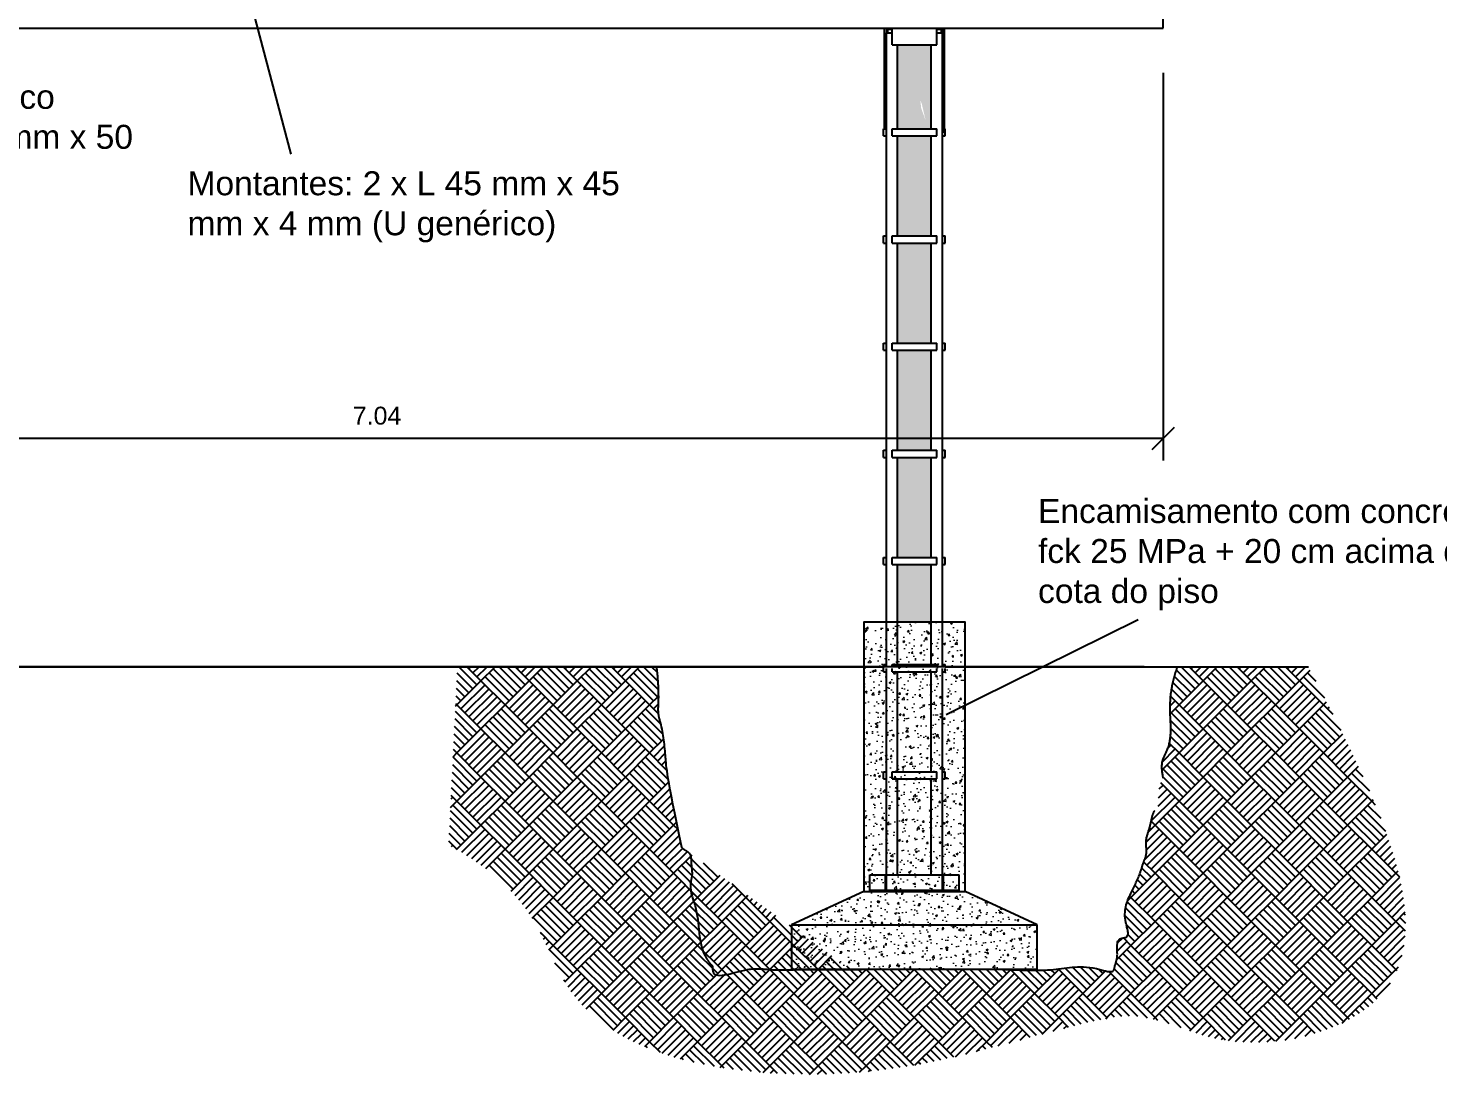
# Model space of a CAD drawing. Header units: millimetres. Extents: x 357 to 945, y 547 to 720.
# Drawn here: x 694.23 to 700.54, y 652.87 to 657.58 of the extents above; entities that cross this region are included whole.
import ezdxf

# ---------------------------------------------------------------- set-up
doc = ezdxf.new("R2010")
doc.units = ezdxf.units.MM
doc.header["$PDMODE"] = 34
doc.linetypes.add('HIDDEN', pattern=[9.525, 6.35, -3.175])
for name, color, linetype in [('A-PARED', 11, 'Continuous'), ('LCL - COTAS', 30, 'Continuous'), ('LCL-TEXTO4', 4, 'Continuous'), ('PLANTA-VIS', 7, 'Continuous'), ('Plantas-HID', 7, 'HIDDEN'), ('Plantas-VIS', 7, 'Continuous')]:
    doc.layers.add(name, color=color, linetype=linetype)
doc.layers.add('ANC_COTAS', color=7, linetype='Continuous', lineweight=9)
doc.styles.add('Arial', font='arial.ttf')
doc.styles.add('ROMANS', font='arial.ttf')
doc.dimstyles.new('1-100', dxfattribs={"dimscale": 2, "dimtxt": 0.04, "dimasz": 0.05, "dimexe": 0.05, "dimexo": 0.1, "dimgap": 0.03, "dimtad": 1, "dimzin": 1, "dimdsep": 46, "dimtxsty": 'Arial', "dimblk": 'OBLIQUE', "dimcen": 0, "dimclrd": 256, "dimclre": 256, "dimclrt": 256, "dimadec": 0, "dimazin": 0, "dimtfac": 1, "dimtofl": 0, "dimtmove": 2, "dimatfit": 3, "dimldrblk": 'OBLIQUE', "dimfxl": 0.04, "dimtolj": 1, "dimtzin": 1, "dimarcsym": 0})
pattern_1 = [(50, (16.85, 0), (0.0910923345, -0.007969543), [0.009525, -0.104775]), (355, (16.85, 0), (-0.017621711, 0.095528423), [0.00762, -0.083820292]), (100.451445, (16.85759, -0.00066), (0.0734706235, 0.087558876), [0.008095004, -0.089045122]), (46.1842, (16.85, 0.0254), (0.13553952, -0.021021164), [0.0142875, -0.1571625]), (96.635558, (16.8613, 0.02365), (0.118702067, 0.123713062), [0.012142512, -0.133567804]), (351.184151, (16.85, 0.0254), (0.118702067, 0.123713062), [0.011429984, -0.125729866]), (21, (16.8627, 0.01905), (0.0758071956, -0.051132599), [0.009525, -0.104775]), (326, (16.8627, 0.01905), (0.030901014, 0.092093983), [0.00762, -0.08382]), (71.451445, (16.86902, 0.01479), (0.10670821, 0.0409613844), [0.008095004, -0.089044969]), (37.5, (16.85, 0), (0.0015443016, 0.0422775194), [0, -0.082804, 0, -0.08509, 0, -0.0841375]), (7.5, (16.85, 0), (0.0334098313, 0.0500902874), [0, -0.048514, 0, -0.080899, 0, -0.0320675]), (327.5, (16.82168, 0), (0.0677952976, -0.002864372), [0, -0.03175, 0, -0.09906, 0, -0.131445]), (317.5, (16.80898, 0), (0.0740645907, 0.0127132455), [0, -0.041275, 0, -0.065786, 0, -0.093345])]

# ---------------------------------------------------------------- blocks, each defined once
blk = doc.blocks.new('_OBLIQUE')
at = {"color": 0, "linetype": 'ByBlock', "lineweight": -2}
blk.add_line((-0.5, -0.5), (0.5, 0.5), dxfattribs=at)
blk = doc.blocks.new('*D133')
at = {"layer": 'Defpoints', "color": 0, "transparency": 16777216}
for p in [(692.2726, 657.5837), (699.3115, 657.5837), (699.3115, 655.7471)]:
    blk.add_point(p, dxfattribs=at)
at = {"layer": 'LCL - COTAS', "lineweight": -2, "transparency": 16777216}
for p, q in [((692.2726, 657.3837), (692.2726, 655.6471)), ((699.3115, 657.3837), (699.3115, 655.6471)), ((692.2726, 655.7471), (699.3115, 655.7471))]:
    blk.add_line(p, q, dxfattribs=at)
at = {"layer": 'LCL - COTAS', "lineweight": -2, "transparency": 16777216, "xscale": 0.1, "yscale": 0.1, "zscale": 0.1, "rotation": 180}
blk.add_blockref('_OBLIQUE', (692.2726, 655.7471), dxfattribs=at)
at = {"layer": 'LCL - COTAS', "lineweight": -2, "transparency": 16777216, "xscale": 0.1, "yscale": 0.1, "zscale": 0.1}
blk.add_blockref('_OBLIQUE', (699.3115, 655.7471), dxfattribs=at)
at = {"layer": 'LCL - COTAS', "transparency": 16777216, "insert": (695.7921, 655.848), "char_height": 0.08, "attachment_point": 5, "style": 'Arial'}
blk.add_mtext('\\A1;7.04', dxfattribs=at)

msp = doc.modelspace()

# ---------------------------------------------------------------- hatches: boundary and pattern name
h = msp.add_hatch()
h.set_pattern_fill('AR-PARQ1', color=8, scale=0.0005, angle=45)
edge = h.paths.add_edge_path()
edge.add_spline(control_points=[(697.15605, 653.91435), (697.08869, 654.23717), (697.08407, 654.32984), (697.07295, 654.43511), (697.04863, 654.51668), (697.0531, 654.56309), (697.05244, 654.63417), (697.04849, 654.68608), (697.04432, 654.72374)], knot_values=[0.007997, 0.007997, 0.007997, 0.007997, 0.1281692, 0.2864437, 0.3244381, 0.3813921, 0.4241074, 0.5379983, 0.5379983, 0.5379983, 0.5379983], degree=3, periodic=0)
edge.add_line((697.04432, 654.72374), (696.1526, 654.72374))
edge.add_line((696.1526, 654.72374), (696.11293, 653.92504))
edge.add_spline(control_points=[(696.11293, 653.92504), (696.17335, 653.89455), (696.31402, 653.80189), (696.51477, 653.60241), (696.70029, 653.01663), (697.48074, 652.86917), (697.99726, 652.90728), (698.14321, 652.92987)], knot_values=[13.4535317, 13.4535317, 13.4535317, 13.4535317, 13.6543147, 13.9434682, 14.2924291, 15.4108039, 15.8625985, 15.8625985, 15.8625985, 15.8625985], degree=3, periodic=0)
edge.add_line((698.14321, 652.92987), (698.12833, 653.36753))
edge.add_line((698.12833, 653.36753), (697.95893, 653.36753))
edge.add_spline(control_points=[(697.95893, 653.36753), (697.91855, 653.36748), (697.83053, 653.36749), (697.69462, 653.36921), (697.55898, 653.36274), (697.44461, 653.38212), (697.28278, 653.31006), (697.29602, 653.38555), (697.28363, 653.39183), (697.27676, 653.40291), (697.22363, 653.4765), (697.24032, 653.58622), (697.20063, 653.69547), (697.19014, 653.74253), (697.20578, 653.79752), (697.19652, 653.839), (697.19883, 653.88203), (697.17664, 653.90034), (697.1622, 653.90723), (697.15662, 653.91363), (697.15605, 653.91435)], knot_values=[0.8376703, 0.8376703, 0.8376703, 0.8376703, 0.9587263, 1.1021833, 1.2503315, 1.3464645, 1.5029076, 1.5216286, 1.5310938, 1.5409312, 1.5604446, 1.8023988, 1.8307265, 1.9108319, 1.9404544, 1.9987555, 2.0392278, 2.0573036, 2.0817246, 2.0846685, 2.0846685, 2.0846685, 2.0846685], degree=3, periodic=0)
edge.add_line((697.91557, 653.36751), (697.68536, 653.36753))
edge.add_spline(control_points=[(697.95893, 653.36753), (697.91855, 653.36748), (697.83053, 653.36749), (697.69462, 653.36921), (697.55898, 653.36274), (697.44461, 653.38212), (697.28278, 653.31006), (697.29602, 653.38555), (697.28363, 653.39183), (697.27676, 653.40291), (697.22363, 653.4765), (697.24032, 653.58622), (697.20063, 653.69547), (697.19014, 653.74253), (697.20578, 653.79752), (697.19652, 653.839), (697.19883, 653.88203), (697.17664, 653.90034), (697.1622, 653.90723), (697.15662, 653.91363), (697.15605, 653.91435)], knot_values=[0.8376703, 0.8376703, 0.8376703, 0.8376703, 0.9587263, 1.1021833, 1.2503315, 1.3464645, 1.5029076, 1.5216286, 1.5310938, 1.5409312, 1.5604446, 1.8023988, 1.8307265, 1.9108319, 1.9404544, 1.9987555, 2.0392278, 2.0573036, 2.0817246, 2.0846685, 2.0846685, 2.0846685, 2.0846685], degree=3, periodic=0)
edge = h.paths.add_edge_path()
edge.add_spline(control_points=[(698.14321, 652.92987), (698.17808, 652.93526), (698.45923, 652.98433), (698.7927, 653.09381), (699.24008, 653.18683), (699.63124, 652.96517), (700.15748, 653.09369), (700.31143, 653.27943), (700.33182, 653.31271)], knot_values=[15.8625985, 15.8625985, 15.8625985, 15.8625985, 15.9705373, 16.7367761, 16.9119916, 17.3086419, 18.0329716, 18.1771859, 18.1771859, 18.1771859, 18.1771859], degree=3, periodic=0)
edge.add_line((700.33182, 653.31271), (699.23786, 653.96025))
edge.add_spline(control_points=[(699.23786, 653.96025), (699.23631, 653.95383), (699.23189, 653.92877), (699.24176, 653.8897), (699.22171, 653.84576), (699.20598, 653.78526), (699.1601, 653.69935), (699.12483, 653.61349), (699.16715, 653.50907), (699.09282, 653.5102), (699.11537, 653.43004), (699.096, 653.39121), (699.0892, 653.34838), (698.95824, 653.39564), (698.82597, 653.3568), (698.67746, 653.36555), (698.60353, 653.36753)], knot_values=[2.7288177, 2.7288177, 2.7288177, 2.7288177, 2.748652, 2.8055948, 2.8421694, 2.8899506, 2.9940839, 3.1264238, 3.1921133, 3.2172334, 3.3015258, 3.3488217, 3.3595416, 3.4226626, 3.6305505, 3.8476624, 3.8476624, 3.8476624, 3.8476624], degree=3, periodic=0)
edge.add_line((698.60353, 653.36753), (698.32692, 653.36753))
edge.add_spline(control_points=[(698.60353, 653.36753), (698.60115, 653.3676), (698.5202, 653.36968), (698.36397, 653.36681), (698.20764, 653.36755), (698.12832, 653.36768)], knot_values=[2.2536339, 2.2536339, 2.2536339, 2.2536339, 2.2606123, 2.4915428, 2.7288177, 2.7288177, 2.7288177, 2.7288177], degree=3, periodic=0)
edge.add_line((698.199, 653.36753), (698.12833, 653.36753))
edge.add_line((698.12833, 653.36753), (698.14321, 652.92987))
edge = h.paths.add_edge_path()
edge.add_spline(control_points=[(700.33182, 653.31271), (700.52792, 653.63282), (700.24493, 654.17828), (699.96194, 654.72374)], knot_values=[18.1771859, 18.1771859, 18.1771859, 18.1771859, 19.5644969, 19.5644969, 19.5644969, 19.5644969], degree=3, periodic=0)
edge.add_line((699.96194, 654.72374), (699.37441, 654.72374))
edge.add_spline(control_points=[(699.37441, 654.72374), (699.36388, 654.69412), (699.34575, 654.63121), (699.33791, 654.53238), (699.34723, 654.43936), (699.33722, 654.35953), (699.29728, 654.29638), (699.30571, 654.25067), (699.31043, 654.22504)], knot_values=[0.1569132, 0.1569132, 0.1569132, 0.1569132, 0.2513627, 0.354236, 0.4511004, 0.5320989, 0.5908122, 0.6657995, 0.6657995, 0.6657995, 0.6657995], degree=3, periodic=0)
edge.add_spline(control_points=[(699.31043, 654.22504), (699.3085, 654.22494), (699.30073, 654.22315), (699.30203, 654.19101), (699.27959, 654.15605), (699.29849, 654.10672), (699.27369, 654.08172), (699.26398, 654.06213), (699.25734, 654.02984), (699.24958, 653.99656), (699.24068, 653.97197), (699.23786, 653.96025)], knot_values=[3.8476624, 3.8476624, 3.8476624, 3.8476624, 3.8536174, 3.8748524, 3.9208222, 3.9872939, 3.9929249, 4.0251528, 4.0509281, 4.0918245, 4.1280067, 4.1280067, 4.1280067, 4.1280067], degree=3, periodic=0)
edge.add_line((699.23786, 653.96025), (700.33182, 653.31271))
at = {"layer": 'ANC_COTAS'}
h = msp.add_hatch(dxfattribs=at)
h.set_pattern_fill('AR-CONC', color=256, scale=0.0005)
h.set_pattern_definition([(50, (11.85, 0), (0.0910923345, -0.007969543), [0.009525, -0.104775]), (355, (11.85, 0), (-0.017621711, 0.095528423), [0.00762, -0.083820292]), (100.451445, (11.85759, -0.00066), (0.0734706235, 0.087558876), [0.008095004, -0.089045122]), (46.1842, (11.85, 0.0254), (0.13553952, -0.021021164), [0.0142875, -0.1571625]), (96.635558, (11.8613, 0.02365), (0.118702067, 0.123713062), [0.012142512, -0.133567804]), (351.184151, (11.85, 0.0254), (0.118702067, 0.123713062), [0.011429984, -0.125729866]), (21, (11.8627, 0.01905), (0.0758071956, -0.051132599), [0.009525, -0.104775]), (326, (11.8627, 0.01905), (0.030901014, 0.092093983), [0.00762, -0.08382]), (71.451445, (11.86902, 0.01479), (0.10670821, 0.0409613844), [0.008095004, -0.089044969]), (37.5, (11.85, 0), (0.0015443016, 0.0422775194), [0, -0.082804, 0, -0.08509, 0, -0.0841375]), (7.5, (11.85, 0), (0.0334098313, 0.0500902874), [0, -0.048514, 0, -0.080899, 0, -0.0320675]), (327.5, (11.82168, 0), (0.0677952976, -0.002864372), [0, -0.03175, 0, -0.09906, 0, -0.131445]), (317.5, (11.80898, 0), (0.0740645907, 0.0127132455), [0, -0.041275, 0, -0.065786, 0, -0.093345])])
h.paths.add_polyline_path([(698.27263, 655.18176), (698.12263, 655.18176), (698.12263, 654.92374), (698.27263, 654.92374)])
h.paths.add_polyline_path([(698.27263, 655.66176), (698.12263, 655.66176), (698.12263, 655.21351), (698.27263, 655.21351)])
h.paths.add_polyline_path([(698.27263, 656.14176), (698.12263, 656.14176), (698.12263, 655.69351), (698.27263, 655.69351)])
h.paths.add_polyline_path([(698.27263, 656.62176), (698.12263, 656.62176), (698.12263, 656.17351), (698.27263, 656.17351)])
h.paths.add_polyline_path([(698.27263, 657.10176), (698.12263, 657.10176), (698.12263, 656.65351), (698.27263, 656.65351)])
h.paths.add_polyline_path([(698.27263, 657.50873), (698.12263, 657.50873), (698.12263, 657.13351), (698.27263, 657.13351)])
h.paths.add_polyline_path([(698.22814, 657.22462), (698.24775, 657.17127), (698.23003, 657.2479), (698.22373, 657.26048)], flags=16)
h = msp.add_hatch(dxfattribs=at)
h.set_pattern_fill('AR-CONC', color=256, scale=0.0005)
h.set_pattern_definition(pattern_1)
h.paths.add_polyline_path([(698.42441, 654.92374), (697.97086, 654.92374), (697.97086, 653.71753), (698.42441, 653.71753)])
h = msp.add_hatch(dxfattribs=at)
h.set_pattern_fill('AR-CONC', color=256, scale=0.0005)
h.set_pattern_definition(pattern_1)
h.paths.add_polyline_path([(698.42441, 653.71753), (697.97086, 653.71753), (697.64763, 653.56753), (698.74763, 653.56753)])
h.paths.add_polyline_path([(698.74763, 653.56753), (697.64763, 653.56753), (697.64763, 653.36753), (698.74763, 653.36753)])

# ---------------------------------------------------------------- linework, layer by layer
for p, q in [((695.40806, 657.0198), (695.22726, 657.70149)), ((699.19986, 654.93393), (698.33981, 654.50832))]:
    msp.add_line(p, q)
at = {"layer": 'A-PARED'}
for p, q in [((699.22686, 654.72374), (684.57648, 654.72374)), ((686.48538, 654.72374), (698.05988, 654.72374)), ((698.33538, 654.72374), (699.96194, 654.72374))]:
    msp.add_line(p, q, dxfattribs=at)
at = {"layer": 'PLANTA-VIS', "extrusion": (0, 1, 0)}
for p, q in [((699.31152, 657.58374), (699.31152, 658.09763)), ((692.27263, 657.58374), (698.19763, 657.58374)), ((698.06263, 657.58374), (698.06263, 657.13351)), ((698.07263, 657.58374), (698.07263, 657.56363)), ((698.07263, 657.56363), (698.09763, 657.56363)), ((698.07263, 654.72374), (698.07263, 657.56363)), ((698.07753, 657.57373), (698.07763, 657.57373)), ((698.07753, 657.56363), (698.07753, 657.57373)), ((698.09763, 657.57873), (698.07763, 657.57873)), ((698.07763, 657.57873), (698.07763, 657.56363)), ((698.09763, 657.50873), (698.09763, 657.58373)), ((698.09763, 657.58373), (698.29763, 657.58373)), ((698.19763, 657.58419), (698.19763, 657.58374)), ((698.19763, 657.58419), (698.19763, 657.58374)), ((698.19763, 657.58374), (699.31152, 657.58374)), ((698.29763, 657.58373), (698.32763, 657.58373)), ((698.29763, 657.50873), (698.29763, 657.58373)), ((698.31763, 657.57873), (698.29763, 657.57873)), ((698.29763, 657.56363), (698.32263, 657.56363)), ((698.31763, 657.57873), (698.31763, 657.56363)), ((698.31763, 657.57873), (698.32263, 657.57873)), ((698.32263, 657.58373), (698.32263, 657.58374)), ((698.32263, 657.56363), (698.32263, 657.57873)), ((698.32263, 654.72374), (698.32263, 657.56363)), ((698.32763, 657.50873), (698.32763, 657.58373)), ((698.33263, 657.11967), (698.33263, 657.58374)), ((698.09763, 657.50873), (698.29763, 657.50873)), ((698.12263, 657.13351), (698.12263, 657.50873)), ((698.27263, 657.13351), (698.27263, 657.50873)), ((698.32263, 657.50873), (698.32763, 657.50873)), ((698.05988, 657.13351), (698.07258, 657.13351)), ((698.05988, 657.10176), (698.05988, 657.13351)), ((698.05988, 657.10176), (698.07258, 657.10176)), ((698.07258, 657.10176), (698.07258, 657.13351)), ((698.07258, 657.11559), (698.07263, 657.11559)), ((698.09763, 657.10176), (698.09763, 657.13351)), ((698.09763, 657.13351), (698.29763, 657.13351)), ((698.09763, 657.10176), (698.29763, 657.10176)), ((698.12263, 656.65351), (698.12263, 657.10176)), ((698.27263, 656.65351), (698.27263, 657.10176)), ((698.29763, 657.10176), (698.29763, 657.13351)), ((698.32263, 657.11967), (698.33263, 657.11967)), ((698.32263, 657.11559), (698.32268, 657.11559)), ((698.32268, 657.10176), (698.32268, 657.11763)), ((698.32268, 657.10176), (698.33538, 657.10176)), ((698.33263, 657.13351), (698.33538, 657.13351)), ((698.33263, 657.11967), (698.33263, 657.11763)), ((698.33538, 657.10176), (698.33538, 657.13351)), ((698.05988, 656.65351), (698.07258, 656.65351)), ((698.05988, 656.62176), (698.05988, 656.65351)), ((698.05988, 656.62176), (698.07258, 656.62176)), ((698.07258, 656.62176), (698.07258, 656.65351)), ((698.09763, 656.62176), (698.09763, 656.65351)), ((698.09763, 656.65351), (698.29763, 656.65351)), ((698.09763, 656.62176), (698.29763, 656.62176)), ((698.12263, 656.17351), (698.12263, 656.62176)), ((698.27263, 656.17351), (698.27263, 656.62176)), ((698.29763, 656.62176), (698.29763, 656.65351)), ((698.32268, 656.65351), (698.33538, 656.65351)), ((698.32268, 656.62176), (698.32268, 656.65351)), ((698.32268, 656.62176), (698.33538, 656.62176)), ((698.33538, 656.62176), (698.33538, 656.65351)), ((698.05988, 656.17351), (698.07258, 656.17351)), ((698.05988, 656.14176), (698.05988, 656.17351)), ((698.07258, 656.14176), (698.07258, 656.17351)), ((698.09763, 656.14176), (698.09763, 656.17351)), ((698.09763, 656.17351), (698.29763, 656.17351)), ((698.29763, 656.14176), (698.29763, 656.17351)), ((698.32268, 656.17351), (698.33538, 656.17351)), ((698.32268, 656.14176), (698.32268, 656.17351)), ((698.33538, 656.14176), (698.33538, 656.17351)), ((698.05988, 656.14176), (698.07258, 656.14176)), ((698.09763, 656.14176), (698.29763, 656.14176)), ((698.12263, 655.69351), (698.12263, 656.14176)), ((698.27263, 655.69351), (698.27263, 656.14176)), ((698.32268, 656.14176), (698.33538, 656.14176)), ((698.05988, 655.69351), (698.07258, 655.69351)), ((698.05988, 655.66176), (698.05988, 655.69351)), ((698.05988, 655.66176), (698.07258, 655.66176)), ((698.07258, 655.66176), (698.07258, 655.69351)), ((698.09763, 655.66176), (698.09763, 655.69351)), ((698.09763, 655.69351), (698.29763, 655.69351)), ((698.09763, 655.66176), (698.29763, 655.66176)), ((698.12263, 655.21351), (698.12263, 655.66176)), ((698.27263, 655.21351), (698.27263, 655.66176)), ((698.29763, 655.66176), (698.29763, 655.69351)), ((698.32268, 655.69351), (698.33538, 655.69351)), ((698.32268, 655.66176), (698.32268, 655.69351)), ((698.32268, 655.66176), (698.33538, 655.66176)), ((698.33538, 655.66176), (698.33538, 655.69351)), ((698.05988, 655.21351), (698.07258, 655.21351)), ((698.05988, 655.18176), (698.05988, 655.21351)), ((698.07258, 655.18176), (698.07258, 655.21351)), ((698.09763, 655.18176), (698.09763, 655.21351)), ((698.09763, 655.21351), (698.29763, 655.21351)), ((698.29763, 655.18176), (698.29763, 655.21351)), ((698.32268, 655.21351), (698.33538, 655.21351)), ((698.32268, 655.18176), (698.32268, 655.21351)), ((698.33538, 655.18176), (698.33538, 655.21351)), ((698.05988, 655.18176), (698.07258, 655.18176)), ((698.09763, 655.18176), (698.29763, 655.18176)), ((698.12263, 654.73351), (698.12263, 655.18176)), ((698.27263, 654.73351), (698.27263, 655.18176)), ((698.32268, 655.18176), (698.33538, 655.18176)), ((698.05988, 654.73351), (698.07258, 654.73351)), ((698.05988, 654.7154), (698.05988, 654.73351)), ((698.07258, 654.72374), (698.07258, 654.73351)), ((698.09763, 654.73351), (698.29763, 654.73351)), ((698.09763, 654.72374), (698.09763, 654.73351)), ((698.29763, 654.72374), (698.29763, 654.73351)), ((698.32268, 654.73351), (698.33538, 654.73351)), ((698.32268, 654.72374), (698.32268, 654.73351)), ((698.33538, 654.72374), (698.33538, 654.73351))]:
    msp.add_line(p, q, dxfattribs=at)
at = {"layer": 'Plantas-HID', "linetype": 'HIDDEN', "ltscale": 0.2, "extrusion": (0, 1, 0)}
for p, q in [((698.05988, 654.70176), (698.05988, 654.7154)), ((698.07258, 654.70176), (698.07258, 654.7154)), ((698.07263, 653.79253), (698.07263, 654.7154)), ((698.09763, 654.70176), (698.09763, 654.7154)), ((698.29763, 654.70176), (698.29763, 654.7154)), ((698.32263, 653.79253), (698.32263, 654.7154)), ((698.32268, 654.70176), (698.32268, 654.7154)), ((698.33538, 654.70176), (698.33538, 654.7154)), ((698.05988, 654.70176), (698.07258, 654.70176)), ((698.09763, 654.70176), (698.29763, 654.70176)), ((698.12263, 654.25351), (698.12263, 654.70176)), ((698.27263, 654.25351), (698.27263, 654.70176)), ((698.32268, 654.70176), (698.33538, 654.70176)), ((698.05988, 654.25351), (698.07258, 654.25351)), ((698.05988, 654.22176), (698.05988, 654.25351)), ((698.05988, 654.22176), (698.07258, 654.22176)), ((698.07258, 654.22176), (698.07258, 654.25351)), ((698.09763, 654.22176), (698.09763, 654.25351)), ((698.09763, 654.25351), (698.29763, 654.25351)), ((698.09763, 654.22176), (698.29763, 654.22176)), ((698.12263, 653.79253), (698.12263, 654.22176)), ((698.27263, 653.79253), (698.27263, 654.22176)), ((698.29763, 654.22176), (698.29763, 654.25351)), ((698.32268, 654.25351), (698.33538, 654.25351)), ((698.32268, 654.22176), (698.32268, 654.25351)), ((698.32268, 654.22176), (698.33538, 654.22176)), ((698.33538, 654.22176), (698.33538, 654.25351)), ((697.99763, 653.79253), (698.39763, 653.79253)), ((697.99763, 653.72253), (697.99763, 653.79253)), ((698.06763, 653.72253), (698.06763, 653.79253)), ((698.07263, 653.72253), (698.07263, 653.79253)), ((698.32263, 653.72253), (698.32263, 653.79253)), ((698.32763, 653.72253), (698.32763, 653.79253)), ((698.39763, 653.72253), (698.39763, 653.79253)), ((697.99763, 653.72253), (698.39763, 653.72253)), ((697.99763, 653.71753), (697.99763, 653.72253)), ((697.99763, 653.71753), (697.99763, 653.72253)), ((698.39763, 653.71753), (698.39763, 653.72253)), ((698.39763, 653.71753), (698.39763, 653.72253)), ((698.39763, 653.71753), (698.39763, 653.72253))]:
    msp.add_line(p, q, dxfattribs=at)
at = {"layer": 'Plantas-HID', "linetype": 'HIDDEN', "ltscale": 0.2}
for p, q in [((697.97086, 653.71753), (697.64763, 653.56753)), ((697.97086, 653.71753), (698.42441, 653.71753)), ((698.74763, 653.56753), (698.42441, 653.71753)), ((697.64763, 653.56753), (698.74763, 653.56753)), ((697.64763, 653.56753), (697.64763, 653.36753)), ((698.74763, 653.36753), (698.74763, 653.56753)), ((698.74763, 653.36753), (697.64763, 653.36753))]:
    msp.add_line(p, q, dxfattribs=at)
for points, knots in [([(697.15605, 653.91435), (697.08869, 654.23717), (697.08407, 654.32984), (697.07295, 654.43511), (697.04863, 654.51668), (697.0531, 654.56309), (697.05244, 654.63417), (697.04849, 654.68608), (697.04432, 654.72374)], [0.00799705, 0.00799705, 0.00799705, 0.00799705, 0.12816916, 0.28644369, 0.32443807, 0.38139215, 0.42410744, 0.5379983, 0.5379983, 0.5379983, 0.5379983]), ([(699.37441, 654.72374), (699.36388, 654.69412), (699.34575, 654.63121), (699.33791, 654.53238), (699.34723, 654.43936), (699.33722, 654.35953), (699.29728, 654.29638), (699.30571, 654.25067), (699.31043, 654.22504)], [0.1569132, 0.1569132, 0.1569132, 0.1569132, 0.25136272, 0.35423596, 0.45110039, 0.53209886, 0.59081225, 0.66579949, 0.66579949, 0.66579949, 0.66579949]), ([(697.15605, 653.91435), (697.15662, 653.91363), (697.1622, 653.90723), (697.17664, 653.90034), (697.19883, 653.88203), (697.19652, 653.839), (697.20578, 653.79752), (697.19014, 653.74253), (697.20063, 653.69547), (697.24032, 653.58622), (697.22363, 653.4765), (697.27676, 653.40291), (697.28363, 653.39183), (697.29602, 653.38555), (697.28278, 653.31006), (697.44461, 653.38212), (697.55898, 653.36274), (697.69462, 653.36921), (697.87285, 653.36696), (698.09716, 653.36827), (698.35066, 653.36657), (698.59158, 653.37099), (698.82408, 653.35624), (698.95824, 653.39564), (699.0892, 653.34838), (699.096, 653.39121), (699.11537, 653.43004), (699.09282, 653.5102), (699.16715, 653.50907), (699.12483, 653.61349), (699.1601, 653.69935), (699.20598, 653.78526), (699.22171, 653.84576), (699.24176, 653.8897), (699.22874, 653.94123), (699.24808, 653.99014), (699.25734, 654.02984), (699.26398, 654.06213), (699.27369, 654.08172), (699.29849, 654.10672), (699.27959, 654.15605), (699.30203, 654.19101), (699.30073, 654.22315), (699.3085, 654.22494), (699.31043, 654.22504)], [0.8376703, 0.8376703, 0.8376703, 0.8376703, 0.8406142, 0.8650352, 0.8831111, 0.9235833, 0.9818845, 1.011507, 1.0916123, 1.1199401, 1.3618942, 1.3814076, 1.391245, 1.4007102, 1.4194312, 1.5758743, 1.6720073, 1.8201555, 1.9636125, 2.2131553, 2.4909088, 2.7218394, 2.9459296, 3.1538175, 3.2169385, 3.2276584, 3.2749543, 3.3592467, 3.3843668, 3.4500563, 3.5823962, 3.6865295, 3.7343107, 3.7708852, 3.8278281, 3.8838445, 3.9247409, 3.9505163, 3.9827442, 3.9883752, 4.0548469, 4.1008167, 4.1220517, 4.1280067, 4.1280067, 4.1280067, 4.1280067])]:
    msp.add_open_spline(points, degree=3, knots=knots, dxfattribs=at)
at = {"layer": 'Plantas-VIS'}
msp.add_lwpolyline([(697.97086, 653.71753), (698.42441, 653.71753), (698.42441, 654.92374), (697.97086, 654.92374)], close=True, dxfattribs=at)

# ---------------------------------------------------------------- texts
at = {"layer": 'LCL-TEXTO4', "width": 2.2064682, "attachment_point": 1, "style": 'ROMANS'}
for s, insert, char_height in [('{\\fArial|b0|i0|c0|p34;\\H1.00007x;\\C2;Banzo inferior do pórtico principal Perfi U-100 mm x 50 mm x 3 mm}', (692.72273, 657.33017), 0.10743114), ('{\\fArial|b0|i0|c0|p34;\\H1.00007x;\\C2;Montantes: 2 x L 45 mm x 45 mm x 4 mm (U genérico)}', (694.94355, 656.943), 0.1074311), ('{\\fArial|b0|i0|c0|p34;\\H1.00007x;\\C2;Encamisamento com concreto fck 25 MPa + 20 cm acima da cota do piso}', (698.75108, 655.47496), 0.10743114)]:
    msp.add_mtext(s, dxfattribs=dict(at, insert=insert, char_height=char_height))

# ---------------------------------------------------------------- dimensions: what is measured, and where the dimension line sits
at = {"layer": 'LCL - COTAS'}
dim = msp.add_linear_dim(base=(699.31152, 655.74712), p1=(692.27263, 657.58374), p2=(699.31152, 657.58374), dimstyle='1-100', dxfattribs=at)
dim.commit()
dim.dimension.update_dxf_attribs({"geometry": '*D133', "text_midpoint": (695.79208, 655.84797)})

doc.saveas('drawing.dxf')
